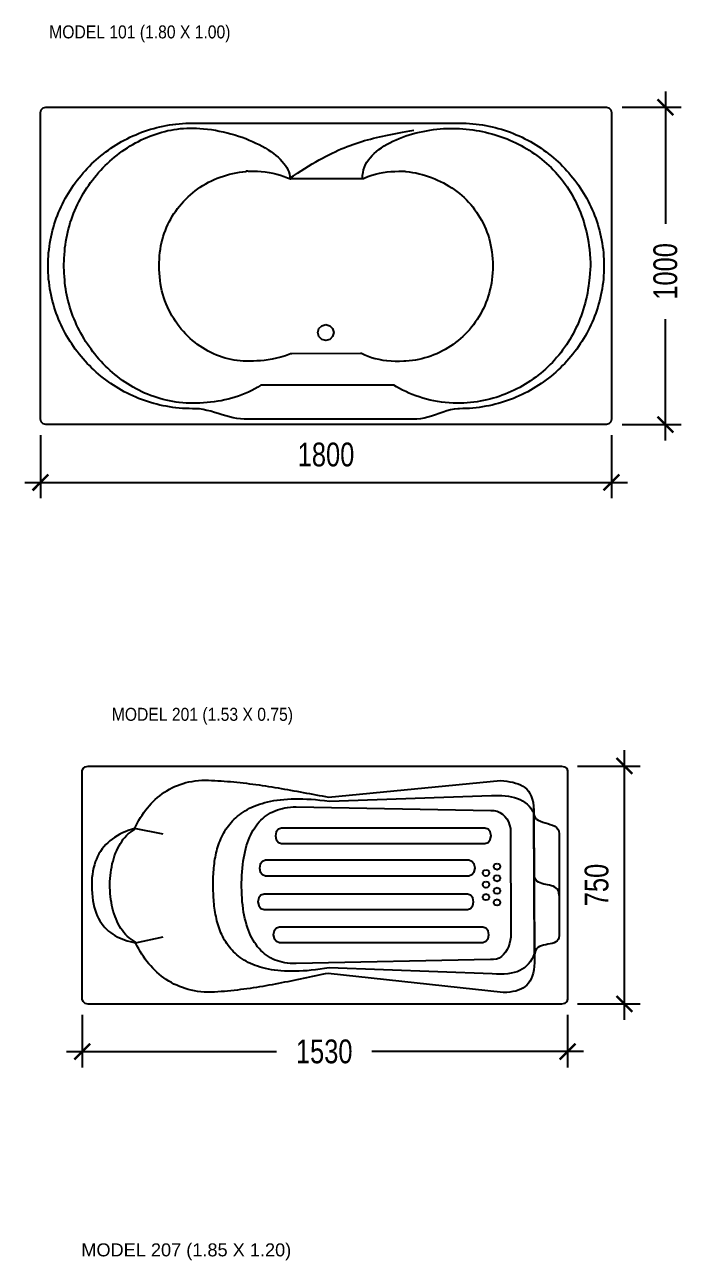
# Model space of a CAD drawing. Extents: x 2134 to 13747, y 1479 to 10829.
# Drawn here: x 9066 to 11136, y 6919 to 10812 of the extents above; entities that cross this region are included whole.
import ezdxf
from ezdxf.enums import TextEntityAlignment as Align

# ---------------------------------------------------------------- set-up
doc = ezdxf.new("R2010")
doc.units = 0
doc.layers.get('0').update_dxf_attribs({"linetype": 'CONTINUOUS'})
doc.layers.get('DEFPOINTS').update_dxf_attribs({"linetype": 'CONTINUOUS'})
for name, color, linetype in [('DIM', 4, 'CONTINUOUS'), ('DWGMODELS_COM', 250, 'CONTINUOUS'), ('TEXT', 3, 'CONTINUOUS')]:
    doc.layers.add(name, color=color, linetype=linetype)
doc.styles.add('KOTE', font='romrust.shx', dxfattribs={"width": 0.8})
doc.styles.add('SN0', font='Arial')
doc.dimstyles.new('CAD-BLOCK_COM_50', dxfattribs={"dimscale": 50, "dimtxt": 1.5, "dimasz": 1, "dimexe": 1, "dimexo": 1, "dimgap": 1, "dimtad": 1, "dimdec": 0, "dimzin": 1, "dimtxsty": 'KOTE', "dimblk": 'ARCHTICK', "dimcen": 0, "dimdle": 1, "dimclrd": 4, "dimclre": 4, "dimclrt": 7, "dimazin": 3, "dimtfac": 0.666667, "dimtdec": 0, "dimtix": 1, "dimtmove": 0, "dimatfit": 3, "dimtvp": 1, "dimtolj": 1})

# ---------------------------------------------------------------- blocks, each defined once
blk = doc.blocks.new('MODELO_101')
at = {"color": 0}
for points in [[(-7.023051, 1.968504), (-0.063567, 1.968504), (-0.031542, 1.959393), (-0.008708, 1.935501), (0, 1.901988), (0, -1.901988), (-0.008708, -1.9355), (-0.031542, -1.959393), (-0.063567, -1.968504), (-7.023051, -1.968504), (-7.055076, -1.959393), (-7.077907, -1.9355), (-7.086614, -1.901988), (-7.086614, 1.901988), (-7.077907, 1.935501), (-7.055076, 1.959393), (-7.023051, 1.968504)], [(-5.200441, 1.771091), (-1.886492, 1.771091), (-1.844931, 1.770618), (-1.803594, 1.769207), (-1.762491, 1.766868), (-1.721633, 1.76361), (-1.681031, 1.759446), (-1.640695, 1.754385), (-1.600635, 1.748437), (-1.560862, 1.741613), (-1.521387, 1.733923), (-1.48222, 1.725378), (-1.443372, 1.715988), (-1.404853, 1.705763), (-1.366673, 1.694714), (-1.328844, 1.682852), (-1.291375, 1.670186), (-1.254278, 1.656727), (-1.217562, 1.642485), (-1.181239, 1.627472), (-1.145318, 1.611696), (-1.109811, 1.595169), (-1.074727, 1.577901), (-1.040078, 1.559903), (-1.005874, 1.541184), (-0.972125, 1.521755), (-0.938842, 1.501627), (-0.906035, 1.48081), (-0.873716, 1.459314), (-0.841894, 1.43715), (-0.81058, 1.414328), (-0.779784, 1.390859), (-0.749517, 1.366753), (-0.71979, 1.34202), (-0.690613, 1.31667), (-0.661997, 1.290715), (-0.633952, 1.264164), (-0.606488, 1.237029), (-0.579617, 1.209318), (-0.553348, 1.181043), (-0.527692, 1.152215), (-0.502661, 1.122843), (-0.478263, 1.092937), (-0.45451, 1.062509), (-0.431413, 1.031569), (-0.408981, 1.000127), (-0.387225, 0.968193), (-0.366157, 0.935778), (-0.345785, 0.902892), (-0.326122, 0.869546), (-0.307177, 0.83575), (-0.288961, 0.801515), (-0.271484, 0.76685), (-0.254758, 0.731766), (-0.238792, 0.696274), (-0.223596, 0.660384), (-0.209183, 0.624107), (-0.195561, 0.587452), (-0.182742, 0.550431), (-0.170736, 0.513053), (-0.159554, 0.475329), (-0.149206, 0.43727), (-0.139702, 0.398885), (-0.131054, 0.360185), (-0.123271, 0.321181), (-0.116365, 0.281883), (-0.110345, 0.242302), (-0.105222, 0.202447), (-0.101008, 0.162329), (-0.097711, 0.121959), (-0.095344, 0.081346), (-0.093915, 0.040503), (-0.093437, -0.000563), (-0.093437, -0.000563), (-0.093915, -0.041628), (-0.095344, -0.082472), (-0.097711, -0.123084), (-0.101008, -0.163454), (-0.105222, -0.203572), (-0.110345, -0.243427), (-0.116365, -0.283009), (-0.123271, -0.322307), (-0.131054, -0.361311), (-0.139702, -0.40001), (-0.149206, -0.438395), (-0.159554, -0.476455), (-0.170736, -0.514178), (-0.182742, -0.551556), (-0.195561, -0.588578), (-0.209183, -0.625232), (-0.223596, -0.66151), (-0.238792, -0.6974), (-0.254758, -0.732892), (-0.271484, -0.767975), (-0.288961, -0.80264), (-0.307177, -0.836876), (-0.326122, -0.870672), (-0.345785, -0.904018), (-0.366157, -0.936903), (-0.387225, -0.969318), (-0.408981, -1.001252), (-0.431413, -1.032694), (-0.45451, -1.063635), (-0.478263, -1.094063), (-0.502661, -1.123968), (-0.527692, -1.15334), (-0.553348, -1.182169), (-0.579617, -1.210444), (-0.606488, -1.238154), (-0.633952, -1.26529), (-0.661997, -1.291841), (-0.690613, -1.317796), (-0.71979, -1.343145), (-0.749517, -1.367878), (-0.779784, -1.391984), (-0.81058, -1.415454), (-0.841894, -1.438276), (-0.873716, -1.46044), (-0.906035, -1.481935), (-0.938842, -1.502752), (-0.972125, -1.522881), (-1.005874, -1.542309), (-1.040078, -1.561028), (-1.074727, -1.579027), (-1.109811, -1.596295), (-1.145318, -1.612821), (-1.181239, -1.628597), (-1.217562, -1.643611), (-1.254278, -1.657852), (-1.291375, -1.671311), (-1.328844, -1.683977), (-1.366673, -1.69584), (-1.404853, -1.706889), (-1.443372, -1.717113), (-1.48222, -1.726503), (-1.521387, -1.735048), (-1.560862, -1.742738), (-1.600635, -1.749562), (-1.640695, -1.75551), (-1.681031, -1.760571), (-1.721633, -1.764736), (-1.762491, -1.767993), (-1.803594, -1.770332), (-1.844931, -1.771744), (-1.886492, -1.772216), (-1.886492, -1.772216), (-1.893701, -1.772561), (-1.90091, -1.772907), (-1.908114, -1.773252), (-1.951437, -1.777892), (-1.996407, -1.787054), (-2.04266, -1.799691), (-2.089831, -1.814759), (-2.137553, -1.831211), (-2.185463, -1.848001), (-2.233193, -1.864083), (-2.280381, -1.878412), (-2.326659, -1.889941), (-2.371663, -1.897625), (-2.415028, -1.900417), (-4.557579, -1.900319), (-4.603563, -1.898287), (-4.649549, -1.892619), (-4.695564, -1.883952), (-4.741634, -1.87292), (-4.787786, -1.860161), (-4.834047, -1.84631), (-4.880443, -1.832004), (-4.927001, -1.817878), (-4.973748, -1.804569), (-5.020711, -1.792712), (-5.067915, -1.782943), (-5.115389, -1.775899), (-5.163157, -1.772216), (-5.163157, -1.772216), (-5.175578, -1.772012), (-5.18801, -1.772114), (-5.200441, -1.772216), (-5.242002, -1.771744), (-5.283339, -1.770332), (-5.324442, -1.767993), (-5.3653, -1.764736), (-5.405902, -1.760571), (-5.446238, -1.75551), (-5.486298, -1.749562), (-5.526071, -1.742738), (-5.565546, -1.735048), (-5.604713, -1.726503), (-5.643561, -1.717113), (-5.68208, -1.706889), (-5.72026, -1.69584), (-5.758089, -1.683977), (-5.795558, -1.671311), (-5.832655, -1.657852), (-5.869371, -1.643611), (-5.905694, -1.628597), (-5.941615, -1.612821), (-5.977122, -1.596295), (-6.012206, -1.579027), (-6.046855, -1.561028), (-6.081059, -1.542309), (-6.114808, -1.522881), (-6.148091, -1.502752), (-6.180898, -1.481935), (-6.213217, -1.46044), (-6.245039, -1.438276), (-6.276353, -1.415454), (-6.307149, -1.391984), (-6.337416, -1.367878), (-6.367143, -1.343145), (-6.39632, -1.317796), (-6.424936, -1.291841), (-6.452981, -1.26529), (-6.480445, -1.238154), (-6.507316, -1.210444), (-6.533585, -1.182169), (-6.559241, -1.15334), (-6.584272, -1.123968), (-6.60867, -1.094063), (-6.632423, -1.063635), (-6.655521, -1.032694), (-6.677952, -1.001252), (-6.699708, -0.969318), (-6.720776, -0.936903), (-6.741148, -0.904018), (-6.760811, -0.870672), (-6.779756, -0.836876), (-6.797972, -0.80264), (-6.815449, -0.767975), (-6.832175, -0.732892), (-6.848141, -0.6974), (-6.863337, -0.66151), (-6.87775, -0.625232), (-6.891372, -0.588578), (-6.904191, -0.551556), (-6.916197, -0.514178), (-6.927379, -0.476455), (-6.937727, -0.438395), (-6.947231, -0.40001), (-6.955879, -0.361311), (-6.963662, -0.322307), (-6.970568, -0.283009), (-6.976588, -0.243427), (-6.981711, -0.203572), (-6.985925, -0.163454), (-6.989222, -0.123084), (-6.991589, -0.082472), (-6.993018, -0.041628), (-6.993496, -0.000563), (-6.993496, -0.000563), (-6.993018, 0.040503), (-6.991589, 0.081346), (-6.989222, 0.121959), (-6.985925, 0.162329), (-6.981711, 0.202447), (-6.976588, 0.242302), (-6.970568, 0.281883), (-6.963662, 0.321181), (-6.955879, 0.360185), (-6.947231, 0.398885), (-6.937727, 0.43727), (-6.927379, 0.475329), (-6.916197, 0.513053), (-6.904191, 0.550431), (-6.891372, 0.587452), (-6.877751, 0.624107), (-6.863337, 0.660384), (-6.848142, 0.696274), (-6.832176, 0.731766), (-6.815449, 0.76685), (-6.797973, 0.801515), (-6.779757, 0.83575), (-6.760812, 0.869546), (-6.741149, 0.902892), (-6.720777, 0.935778), (-6.699709, 0.968193), (-6.677953, 1.000127), (-6.655522, 1.031569), (-6.632424, 1.062509), (-6.608671, 1.092937), (-6.584274, 1.122843), (-6.559242, 1.152215), (-6.533586, 1.181043), (-6.507318, 1.209318), (-6.480446, 1.237029), (-6.452983, 1.264164), (-6.424938, 1.290715), (-6.396321, 1.31667), (-6.367144, 1.34202), (-6.337417, 1.366753), (-6.307151, 1.390859), (-6.276355, 1.414328), (-6.245041, 1.43715), (-6.213219, 1.459314), (-6.180899, 1.48081), (-6.148093, 1.501627), (-6.11481, 1.521755), (-6.081061, 1.541184), (-6.046857, 1.559903), (-6.012208, 1.577901), (-5.977124, 1.595169), (-5.941617, 1.611696), (-5.905696, 1.627472), (-5.869373, 1.642485), (-5.832657, 1.656727), (-5.795559, 1.670186), (-5.758091, 1.682852), (-5.720261, 1.694714), (-5.682082, 1.705763), (-5.643562, 1.715988), (-5.604714, 1.725378), (-5.565547, 1.733923), (-5.526072, 1.741613), (-5.486299, 1.748437), (-5.446239, 1.754385), (-5.405903, 1.759446), (-5.3653, 1.76361), (-5.324443, 1.766868), (-5.28334, 1.769207), (-5.242002, 1.770618), (-5.200441, 1.771091), (-5.200441, 1.771091)], [(-5.111575, 1.706236), (-5.062863, 1.702098), (-5.014012, 1.696656), (-4.965123, 1.689948), (-4.916299, 1.682009), (-4.867643, 1.672878), (-4.819257, 1.662591), (-4.771244, 1.651184), (-4.723707, 1.638695), (-4.676748, 1.625161), (-4.63047, 1.610618), (-4.584975, 1.595103), (-4.540366, 1.578653), (-4.496746, 1.561306), (-4.454217, 1.543097), (-4.412881, 1.524065), (-4.372842, 1.504245), (-4.334202, 1.483674), (-4.297063, 1.46239), (-4.261528, 1.440429), (-4.2277, 1.417829), (-4.195681, 1.394625), (-4.165574, 1.370856), (-4.137482, 1.346557), (-4.111507, 1.321766), (-4.087751, 1.296519), (-4.066318, 1.270854), (-4.047309, 1.244807), (-4.030828, 1.218415), (-4.016977, 1.191716), (-4.005859, 1.164745), (-3.997575, 1.13754), (-3.99223, 1.110138), (-3.989925, 1.082575), (-3.989925, 1.082575), (-3.987515, 1.080523), (-3.982357, 1.081289), (-3.977209, 1.08215), (-3.10835, 1.082248), (-3.101107, 1.084689), (-3.093862, 1.087132), (-3.090571, 1.092), (-3.08893, 1.126685), (-3.084057, 1.160391), (-3.076082, 1.193116), (-3.065137, 1.224857), (-3.051354, 1.255611), (-3.034863, 1.285376), (-3.015798, 1.314149), (-2.994289, 1.341927), (-2.970467, 1.368708), (-2.944465, 1.394489), (-2.916413, 1.419267), (-2.886444, 1.44304), (-2.854689, 1.465805), (-2.821279, 1.487559), (-2.786347, 1.508301), (-2.750023, 1.528026), (-2.712438, 1.546733), (-2.673726, 1.564418), (-2.634017, 1.581079), (-2.593442, 1.596714), (-2.552134, 1.61132), (-2.510223, 1.624894), (-2.467842, 1.637433), (-2.425121, 1.648935), (-2.382193, 1.659397), (-2.339189, 1.668816), (-2.29624, 1.67719), (-2.253479, 1.684517), (-2.211036, 1.690792), (-2.169043, 1.696015), (-2.127631, 1.700182), (-2.086933, 1.70329), (-2.04708, 1.705337), (-2.008202, 1.70632), (-1.970433, 1.706236), (-1.928281, 1.705109), (-1.886386, 1.703129), (-1.844758, 1.700302), (-1.80341, 1.696632), (-1.762353, 1.692125), (-1.721598, 1.686785), (-1.681157, 1.680616), (-1.641041, 1.673625), (-1.601262, 1.665815), (-1.56183, 1.657192), (-1.522758, 1.64776), (-1.484057, 1.637525), (-1.445738, 1.62649), (-1.407813, 1.614661), (-1.370294, 1.602042), (-1.33319, 1.588639), (-1.296515, 1.574457), (-1.260279, 1.559499), (-1.224495, 1.543771), (-1.189172, 1.527278), (-1.154324, 1.510024), (-1.11996, 1.492015), (-1.086093, 1.473255), (-1.052734, 1.45375), (-1.019895, 1.433502), (-0.987587, 1.412519), (-0.955821, 1.390804), (-0.924609, 1.368363), (-0.893962, 1.345199), (-0.863892, 1.321319), (-0.834409, 1.296726), (-0.805527, 1.271426), (-0.777255, 1.245424), (-0.749606, 1.218723), (-0.722591, 1.19133), (-0.69622, 1.163249), (-0.670507, 1.134484), (-0.645462, 1.105041), (-0.621096, 1.074925), (-0.597421, 1.04414), (-0.574449, 1.01269), (-0.55219, 0.980582), (-0.530657, 0.947819), (-0.509861, 0.914407), (-0.489813, 0.88035), (-0.470524, 0.845654), (-0.452006, 0.810322), (-0.434271, 0.77436), (-0.41733, 0.737773), (-0.401194, 0.700566), (-0.385875, 0.662742), (-0.371384, 0.624308), (-0.357732, 0.585268), (-0.344932, 0.545626), (-0.332994, 0.505388), (-0.32193, 0.464559), (-0.311752, 0.423143), (-0.30247, 0.381145), (-0.294096, 0.338569), (-0.286642, 0.295422), (-0.28012, 0.251707), (-0.274539, 0.207429), (-0.274539, 0.207429), (-0.268014, 0.145136), (-0.26382, 0.091392), (-0.261824, 0.04335), (-0.261895, -0.001843), (-0.263899, -0.047036), (-0.267704, -0.09508), (-0.273178, -0.148825), (-0.280189, -0.211122), (-0.285607, -0.253912), (-0.292002, -0.296314), (-0.299364, -0.338316), (-0.307679, -0.379908), (-0.316936, -0.421077), (-0.327122, -0.461812), (-0.338224, -0.502103), (-0.350232, -0.541938), (-0.363131, -0.581305), (-0.376911, -0.620193), (-0.391559, -0.658591), (-0.407062, -0.696487), (-0.423409, -0.733871), (-0.440587, -0.770731), (-0.458584, -0.807055), (-0.477387, -0.842833), (-0.496984, -0.878053), (-0.517364, -0.912703), (-0.538514, -0.946773), (-0.560421, -0.980251), (-0.583074, -1.013125), (-0.606459, -1.045385), (-0.630566, -1.07702), (-0.655381, -1.108017), (-0.680892, -1.138365), (-0.707088, -1.168054), (-0.733955, -1.197072), (-0.761482, -1.225407), (-0.789656, -1.253048), (-0.818466, -1.279985), (-0.847898, -1.306205), (-0.87794, -1.331698), (-0.908581, -1.356451), (-0.939808, -1.380454), (-0.971609, -1.403696), (-1.003972, -1.426165), (-1.036883, -1.447849), (-1.070332, -1.468738), (-1.104305, -1.488821), (-1.138791, -1.508085), (-1.173778, -1.526519), (-1.209252, -1.544113), (-1.245202, -1.560855), (-1.281616, -1.576733), (-1.318481, -1.591737), (-1.355785, -1.605855), (-1.393516, -1.619075), (-1.431661, -1.631387), (-1.470208, -1.642779), (-1.509146, -1.653239), (-1.548461, -1.662757), (-1.588142, -1.671321), (-1.628176, -1.67892), (-1.668551, -1.685543), (-1.709255, -1.691177), (-1.750275, -1.695813), (-1.791599, -1.699438), (-1.833216, -1.702041), (-1.875112, -1.703612), (-1.917276, -1.704138), (-1.917276, -1.704138), (-1.966387, -1.703265), (-2.015184, -1.700688), (-2.063606, -1.696469), (-2.111589, -1.69067), (-2.159072, -1.683352), (-2.205993, -1.674579), (-2.25229, -1.664411), (-2.297899, -1.652911), (-2.34276, -1.640141), (-2.386809, -1.626162), (-2.429986, -1.611038), (-2.472227, -1.594829), (-2.513471, -1.577597), (-2.553655, -1.559406), (-2.592717, -1.540316), (-2.630595, -1.520389), (-2.667227, -1.499688), (-2.702551, -1.478275), (-2.704745, -1.477715), (-2.707169, -1.47799), (-2.709591, -1.478267), (-4.346035, -1.479764), (-4.348397, -1.479112), (-4.349438, -1.478307), (-4.351382, -1.479075), (-4.388714, -1.503284), (-4.426921, -1.525904), (-4.465941, -1.546971), (-4.505715, -1.566524), (-4.546182, -1.584601), (-4.587281, -1.601238), (-4.628952, -1.616474), (-4.671134, -1.630345), (-4.713768, -1.642891), (-4.756792, -1.654148), (-4.800147, -1.664155), (-4.843771, -1.672948), (-4.887604, -1.680565), (-4.931587, -1.687045), (-4.975657, -1.692425), (-5.019756, -1.696742), (-5.063822, -1.700034), (-5.107795, -1.702339), (-5.151615, -1.703694), (-5.19522, -1.704138), (-5.19522, -1.704138), (-5.237994, -1.703531), (-5.280407, -1.701725), (-5.322448, -1.698739), (-5.364109, -1.694593), (-5.405379, -1.689305), (-5.446248, -1.682895), (-5.486706, -1.675383), (-5.526744, -1.666789), (-5.566352, -1.657131), (-5.605519, -1.64643), (-5.644236, -1.634704), (-5.682492, -1.621974), (-5.720279, -1.608259), (-5.757586, -1.593577), (-5.794402, -1.57795), (-5.830719, -1.561395), (-5.866527, -1.543934), (-5.901815, -1.525584), (-5.936573, -1.506366), (-5.970792, -1.4863), (-6.004462, -1.465403), (-6.037572, -1.443698), (-6.070114, -1.421201), (-6.102076, -1.397934), (-6.13345, -1.373916), (-6.164224, -1.349165), (-6.19439, -1.323702), (-6.223938, -1.297547), (-6.252857, -1.270717), (-6.281137, -1.243234), (-6.30877, -1.215116), (-6.335744, -1.186384), (-6.36205, -1.157056), (-6.387678, -1.127151), (-6.412618, -1.096691), (-6.43686, -1.065693), (-6.460394, -1.034178), (-6.483211, -1.002164), (-6.5053, -0.969673), (-6.526652, -0.936722), (-6.547257, -0.903331), (-6.567104, -0.86952), (-6.586184, -0.835309), (-6.604487, -0.800717), (-6.622003, -0.765763), (-6.638723, -0.730467), (-6.654635, -0.694848), (-6.669731, -0.658926), (-6.684001, -0.62272), (-6.697433, -0.58625), (-6.71002, -0.549536), (-6.72175, -0.512596), (-6.732614, -0.47545), (-6.742602, -0.438119), (-6.751704, -0.40062), (-6.759911, -0.362974), (-6.767211, -0.325201), (-6.773596, -0.287319), (-6.779055, -0.249348), (-6.783578, -0.211308), (-6.787157, -0.173218), (-6.78978, -0.135098), (-6.78978, -0.135098), (-6.792734, -0.084853), (-6.79495, -0.049565), (-6.796428, -0.024907), (-6.797166, -0.006552), (-6.797166, 0.009829), (-6.796428, 0.028563), (-6.79495, 0.053977), (-6.792734, 0.090399), (-6.78978, 0.142158), (-6.787039, 0.182601), (-6.783252, 0.222875), (-6.778434, 0.262966), (-6.772599, 0.302856), (-6.765761, 0.342528), (-6.757936, 0.381967), (-6.749137, 0.421156), (-6.73938, 0.460078), (-6.728679, 0.498716), (-6.717048, 0.537056), (-6.704501, 0.575079), (-6.691054, 0.61277), (-6.676722, 0.650112), (-6.661517, 0.687088), (-6.645456, 0.723683), (-6.628553, 0.759879), (-6.610821, 0.79566), (-6.592276, 0.831011), (-6.572933, 0.865913), (-6.552805, 0.900351), (-6.531908, 0.934309), (-6.510255, 0.96777), (-6.487862, 1.000717), (-6.464743, 1.033134), (-6.440912, 1.065005), (-6.416385, 1.096312), (-6.391175, 1.12704), (-6.365297, 1.157173), (-6.338765, 1.186693), (-6.311595, 1.215584), (-6.283801, 1.24383), (-6.255397, 1.271415), (-6.226398, 1.298321), (-6.196818, 1.324532), (-6.166672, 1.350033), (-6.135975, 1.374806), (-6.104741, 1.398835), (-6.072984, 1.422103), (-6.040719, 1.444595), (-6.007961, 1.466293), (-5.974725, 1.487181), (-5.941023, 1.507244), (-5.906873, 1.526463), (-5.872287, 1.544823), (-5.83728, 1.562307), (-5.801867, 1.578899), (-5.766063, 1.594583), (-5.729882, 1.609342), (-5.693338, 1.623159), (-5.656446, 1.636018), (-5.619221, 1.647902), (-5.581677, 1.658796), (-5.543829, 1.668682), (-5.505691, 1.677544), (-5.467278, 1.685367), (-5.428604, 1.692132), (-5.389684, 1.697824), (-5.350533, 1.702427), (-5.311164, 1.705923), (-5.271593, 1.708297), (-5.231834, 1.709531), (-5.191902, 1.709611), (-5.15181, 1.708518), (-5.111575, 1.706236)], [(-3.998787, 1.081914), (-3.948178, 1.116158), (-3.898989, 1.148798), (-3.851147, 1.179885), (-3.804578, 1.209468), (-3.759208, 1.237598), (-3.714965, 1.264327), (-3.671775, 1.289705), (-3.629565, 1.313782), (-3.588261, 1.33661), (-3.54779, 1.358239), (-3.508078, 1.378719), (-3.469052, 1.398102), (-3.430639, 1.416438), (-3.392765, 1.433777), (-3.355357, 1.450172), (-3.318341, 1.465671), (-3.281644, 1.480326), (-3.245194, 1.494188), (-3.208915, 1.507307), (-3.172735, 1.519734), (-3.136581, 1.531519), (-3.100378, 1.542714), (-3.064055, 1.553369), (-3.027536, 1.563535), (-2.99075, 1.573262), (-2.953622, 1.582601), (-2.916079, 1.591603), (-2.878048, 1.600319), (-2.839455, 1.608799), (-2.800227, 1.617093), (-2.760291, 1.625254), (-2.719572, 1.63333), (-2.677999, 1.641374), (-2.635496, 1.649435), (-2.591992, 1.657565), (-2.547412, 1.665813), (-2.501683, 1.674232), (-2.454732, 1.68287)], [(-4.534059, 1.17126), (-4.533191, 1.17375), (-4.532319, 1.17827), (-4.531457, 1.180611), (-4.519351, 1.177853), (-4.507246, 1.175089), (-4.49502, 1.174059), (-4.445291, 1.174778), (-4.395846, 1.173543), (-4.346763, 1.170354), (-4.298122, 1.165206), (-4.25, 1.158097), (-4.202476, 1.149024), (-4.155629, 1.137984), (-4.109537, 1.124975), (-4.064279, 1.109993), (-4.019933, 1.093036), (-4.008088, 1.087959), (-3.996545, 1.083854), (-3.984028, 1.082166), (-3.098024, 1.082166), (-3.088903, 1.083424), (-3.079781, 1.08468), (-3.071114, 1.087343), (-3.022816, 1.107956), (-2.974858, 1.125092), (-2.927151, 1.139057), (-2.879607, 1.150161), (-2.832137, 1.158711), (-2.784652, 1.165015), (-2.737062, 1.169383), (-2.68928, 1.172121), (-2.641215, 1.173537), (-2.59278, 1.173941), (-2.579674, 1.173727), (-2.565297, 1.17309), (-2.552236, 1.172036), (-2.510588, 1.166824), (-2.469357, 1.160357), (-2.42857, 1.152648), (-2.388254, 1.143714), (-2.348436, 1.133569), (-2.309143, 1.122229), (-2.270402, 1.109707), (-2.232241, 1.09602), (-2.194686, 1.081183), (-2.157766, 1.06521), (-2.121506, 1.048116), (-2.085935, 1.029917), (-2.051079, 1.010627), (-2.016965, 0.990262), (-1.983621, 0.968837), (-1.951073, 0.946367), (-1.91935, 0.922866), (-1.888477, 0.89835), (-1.858483, 0.872834), (-1.829394, 0.846332), (-1.801237, 0.818861), (-1.77404, 0.790434), (-1.74783, 0.761068), (-1.722634, 0.730777), (-1.698479, 0.699575), (-1.675392, 0.667479), (-1.6534, 0.634503), (-1.632531, 0.600662), (-1.612811, 0.565972), (-1.594268, 0.530447), (-1.57693, 0.494102), (-1.560822, 0.456953), (-1.545972, 0.419014), (-1.532408, 0.3803), (-1.520157, 0.340827), (-1.509245, 0.30061), (-1.4997, 0.259663), (-1.491549, 0.218002), (-1.484819, 0.175642), (-1.479537, 0.132597), (-1.475731, 0.088883), (-1.473427, 0.044515), (-1.472654, -0.000492), (-1.472654, -0.000492), (-1.473403, -0.044539), (-1.475634, -0.088083), (-1.47932, -0.131104), (-1.484433, -0.173579), (-1.490947, -0.215489), (-1.498835, -0.256811), (-1.508071, -0.297526), (-1.518626, -0.33761), (-1.530475, -0.377045), (-1.54359, -0.415807), (-1.557945, -0.453877), (-1.573513, -0.491233), (-1.590266, -0.527854), (-1.608179, -0.563719), (-1.627224, -0.598807), (-1.647374, -0.633096), (-1.668603, -0.666566), (-1.690883, -0.699196), (-1.714188, -0.730964), (-1.738491, -0.761849), (-1.763765, -0.79183), (-1.789983, -0.820886), (-1.817119, -0.848995), (-1.845144, -0.876138), (-1.874034, -0.902292), (-1.90376, -0.927437), (-1.934296, -0.951551), (-1.965615, -0.974613), (-1.99769, -0.996603), (-2.030494, -1.017498), (-2.064001, -1.037279), (-2.098183, -1.055923), (-2.133014, -1.07341), (-2.168467, -1.089718), (-2.204514, -1.104827), (-2.24113, -1.118715), (-2.278287, -1.131362), (-2.315958, -1.142745), (-2.354117, -1.152845), (-2.392737, -1.161639), (-2.43179, -1.169107), (-2.47125, -1.175228), (-2.51109, -1.17998), (-2.551283, -1.183342), (-2.551283, -1.183342), (-2.560301, -1.183769), (-2.569577, -1.18407), (-2.578965, -1.184508), (-2.632111, -1.186736), (-2.684494, -1.186635), (-2.736008, -1.184249), (-2.786546, -1.17962), (-2.836004, -1.172791), (-2.884274, -1.163806), (-2.931251, -1.152707), (-2.97683, -1.139538), (-3.020904, -1.12434), (-3.063367, -1.107159), (-3.104114, -1.088035), (-3.107628, -1.087302), (-3.111405, -1.087678), (-3.115181, -1.088055), (-3.966579, -1.08987), (-3.972392, -1.09017), (-3.978152, -1.091116), (-3.983701, -1.092799), (-4.044593, -1.114728), (-4.102847, -1.132713), (-4.158535, -1.147144), (-4.211731, -1.158412), (-4.262507, -1.166909), (-4.310937, -1.173026), (-4.357092, -1.177154), (-4.401046, -1.179683), (-4.442872, -1.181006), (-4.482642, -1.181512), (-4.520429, -1.181594), (-4.534059, -1.181594), (-4.571792, -1.180815), (-4.609437, -1.178494), (-4.646957, -1.174654), (-4.684315, -1.169319), (-4.721473, -1.162512), (-4.758393, -1.154258), (-4.795037, -1.144579), (-4.831368, -1.133499), (-4.867347, -1.121041), (-4.902938, -1.107231), (-4.938103, -1.09209), (-4.972804, -1.075642), (-5.007003, -1.057911), (-5.040662, -1.038921), (-5.073744, -1.018695), (-5.106212, -0.997257), (-5.138027, -0.97463), (-5.169152, -0.950838), (-5.199549, -0.925905), (-5.22918, -0.899853), (-5.258009, -0.872707), (-5.285996, -0.84449), (-5.313105, -0.815226), (-5.339297, -0.784938), (-5.364536, -0.753649), (-5.388782, -0.721385), (-5.412, -0.688167), (-5.43415, -0.65402), (-5.455196, -0.618967), (-5.475099, -0.583031), (-5.493823, -0.546237), (-5.511328, -0.508608), (-5.527578, -0.470167), (-5.542535, -0.430938), (-5.556161, -0.390944), (-5.568418, -0.35021), (-5.57927, -0.308758), (-5.588677, -0.266613), (-5.596603, -0.223798), (-5.603009, -0.180335), (-5.607859, -0.13625), (-5.611114, -0.091565), (-5.612736, -0.046305), (-5.612689, -0.000492), (-5.612689, -0.000492), (-5.612837, 0.041918), (-5.611508, 0.083904), (-5.608725, 0.125444), (-5.604513, 0.166515), (-5.598893, 0.207097), (-5.591892, 0.247165), (-5.58353, 0.2867), (-5.573834, 0.325677), (-5.562825, 0.364075), (-5.550527, 0.401873), (-5.536965, 0.439047), (-5.522161, 0.475576), (-5.50614, 0.511437), (-5.488924, 0.546609), (-5.470537, 0.581068), (-5.451004, 0.614794), (-5.430347, 0.647764), (-5.40859, 0.679956), (-5.385756, 0.711348), (-5.36187, 0.741916), (-5.336955, 0.771641), (-5.311034, 0.800498), (-5.284131, 0.828467), (-5.256269, 0.855525), (-5.227473, 0.881649), (-5.197765, 0.906818), (-5.167169, 0.93101), (-5.13571, 0.954202), (-5.103409, 0.976372), (-5.070292, 0.997498), (-5.036381, 1.017559), (-5.0017, 1.036531), (-4.966273, 1.054393), (-4.930123, 1.071122), (-4.893274, 1.086697), (-4.855749, 1.101095), (-4.817573, 1.114294), (-4.778767, 1.126272), (-4.739357, 1.137007), (-4.699366, 1.146477), (-4.658817, 1.154659), (-4.617734, 1.161532), (-4.57614, 1.167073), (-4.534059, 1.17126), (-4.534059, 1.17126)], [(-3.545886, -0.728622), (-3.496276, -0.742092), (-3.460935, -0.777436), (-3.447465, -0.827051), (-3.460935, -0.87666), (-3.496276, -0.912002), (-3.545886, -0.925472), (-3.595499, -0.912002), (-3.630844, -0.87666), (-3.644315, -0.827051), (-3.630844, -0.777436), (-3.595499, -0.742092), (-3.545886, -0.728622)]]:
    blk.add_lwpolyline(points, dxfattribs=at)
blk = doc.blocks.new('_ARCHTICK')
at = {"color": 0, "linetype": 'BYBLOCK', "const_width": 0.15}
blk.add_lwpolyline([(-0.5, -0.5), (0.5, 0.5)], dxfattribs=at)
blk = doc.blocks.new('*D28')
at = {"layer": 'DEFPOINTS', "color": 0}
for p in [(9115.5, 9569.3), (10915.5, 9569.3), (10915.5, 9369.9)]:
    blk.add_point(p, dxfattribs=at)
at = {"layer": 'DIM', "color": 4}
for p, q in [((9115.5, 9519.3), (9115.5, 9319.9)), ((10915.5, 9519.3), (10915.5, 9319.9)), ((9065.5, 9369.9), (10965.5, 9369.9))]:
    blk.add_line(p, q, dxfattribs=at)
at = {"layer": 'DIM', "color": 4, "xscale": 50, "yscale": 50, "zscale": 50, "rotation": 180}
blk.add_blockref('_ARCHTICK', (9115.5, 9369.9), dxfattribs=at)
at = {"layer": 'DIM', "color": 4, "xscale": 50, "yscale": 50, "zscale": 50}
blk.add_blockref('_ARCHTICK', (10915.5, 9369.9), dxfattribs=at)
at = {"layer": 'DIM', "color": 7, "insert": (10015.5, 9457.4), "char_height": 75, "attachment_point": 5, "style": 'KOTE'}
blk.add_mtext('\\A1;1800', dxfattribs=at)
blk = doc.blocks.new('*D29')
at = {"layer": 'DEFPOINTS', "color": 0}
for p in [(10899.4, 10552.4), (10899.4, 9552.4), (11085.6, 9552.4)]:
    blk.add_point(p, dxfattribs=at)
at = {"layer": 'DIM', "color": 4}
for p, q in [((11085.6, 10602.4), (11085.6, 10184.9)), ((10949.4, 10552.4), (11135.6, 10552.4)), ((11085.6, 9502.4), (11085.6, 9884.9)), ((10949.4, 9552.4), (11135.6, 9552.4))]:
    blk.add_line(p, q, dxfattribs=at)
at = {"layer": 'DIM', "color": 4, "xscale": 50, "yscale": 50, "zscale": 50}
for p, rotation in [((11085.6, 10552.4), 90), ((11085.6, 9552.4), 270)]:
    blk.add_blockref('_ARCHTICK', p, dxfattribs=dict(at, rotation=rotation))
at = {"layer": 'DIM', "color": 7, "insert": (11085.6, 10034.9), "char_height": 75, "attachment_point": 5, "rotation": 90, "style": 'KOTE'}
blk.add_mtext('\\A1;1000', dxfattribs=at)
blk = doc.blocks.new('MODELO_201')
at = {"color": 0}
for points in [[(-5.949485, 1.476366), (-0.07413, 1.476366), (-0.036789, 1.468051), (-0.010158, 1.44625), (0, 1.415681), (0, -1.415681), (-0.010158, -1.446252), (-0.036789, -1.468054), (-0.07413, -1.47637), (-5.949485, -1.47637), (-5.986826, -1.468054), (-6.013457, -1.446252), (-6.023614, -1.415681), (-6.023614, 1.415681), (-6.013457, 1.44625), (-5.986826, 1.468051), (-5.949485, 1.476366)], [(-4.457079, 1.299559), (-4.417856, 1.298184), (-4.378634, 1.296455), (-4.339411, 1.294384), (-4.300188, 1.291981), (-4.260965, 1.289257), (-4.221742, 1.286223), (-4.182519, 1.28289), (-4.143296, 1.279269), (-4.104072, 1.275371), (-4.064849, 1.271207), (-4.025625, 1.266788), (-3.986402, 1.262124), (-3.947178, 1.257226), (-3.907954, 1.252106), (-3.868731, 1.246774), (-3.829507, 1.241242), (-3.790283, 1.235519), (-3.751059, 1.229618), (-3.711834, 1.223548), (-3.67261, 1.217321), (-3.633386, 1.210948), (-3.594162, 1.20444), (-3.554937, 1.197807), (-3.515713, 1.191061), (-3.476488, 1.184212), (-3.437263, 1.177271), (-3.398039, 1.17025), (-3.358814, 1.163159), (-3.319589, 1.156009), (-3.280364, 1.14881), (-3.241139, 1.141575), (-3.201914, 1.134313), (-3.162689, 1.127036), (-3.123464, 1.119755), (-3.084239, 1.11248), (-3.045014, 1.105222), (-3.005789, 1.097993), (-2.966563, 1.090803), (-2.966563, 1.090803), (-0.831469, 1.29585), (-0.791385, 1.291419), (-0.752631, 1.286529), (-0.715336, 1.280835), (-0.67963, 1.273995), (-0.645642, 1.265665), (-0.613502, 1.255502), (-0.58334, 1.243161), (-0.555285, 1.228301), (-0.529467, 1.210578), (-0.506015, 1.189648), (-0.48506, 1.165168), (-0.466731, 1.136794), (-0.451157, 1.104184), (-0.438469, 1.066993), (-0.428796, 1.024879), (-0.422267, 0.977499), (-0.419012, 0.924508), (-0.410284, -0.912024), (-0.410715, -0.963072), (-0.413717, -1.0102), (-0.419272, -1.053533), (-0.427365, -1.093196), (-0.437978, -1.129314), (-0.451095, -1.162013), (-0.4667, -1.191417), (-0.484776, -1.217652), (-0.505307, -1.240843), (-0.528276, -1.261115), (-0.553666, -1.278593), (-0.581462, -1.293402), (-0.611646, -1.305668), (-0.644202, -1.315515), (-0.679114, -1.323068), (-0.716365, -1.328454), (-0.755939, -1.331796), (-0.797819, -1.333221), (-2.970012, -1.096083), (-3.009251, -1.103909), (-3.048381, -1.111803), (-3.08741, -1.119749), (-3.126349, -1.127737), (-3.165207, -1.135752), (-3.203995, -1.143783), (-3.242721, -1.151816), (-3.281395, -1.159837), (-3.320028, -1.167836), (-3.358628, -1.175797), (-3.397206, -1.183709), (-3.43577, -1.191559), (-3.474332, -1.199333), (-3.512899, -1.20702), (-3.551483, -1.214605), (-3.590093, -1.222076), (-3.628738, -1.229421), (-3.667428, -1.236626), (-3.706173, -1.243678), (-3.744982, -1.250564), (-3.783866, -1.257272), (-3.822833, -1.263789), (-3.861894, -1.270102), (-3.901058, -1.276197), (-3.940335, -1.282062), (-3.979734, -1.287685), (-4.019266, -1.293052), (-4.058939, -1.29815), (-4.098764, -1.302966), (-4.138751, -1.307488), (-4.178908, -1.311702), (-4.219245, -1.315596), (-4.259773, -1.319157), (-4.300501, -1.322372), (-4.341438, -1.325228), (-4.382595, -1.327712), (-4.423981, -1.329811), (-4.423981, -1.329811), (-4.467233, -1.329631), (-4.509612, -1.327838), (-4.551117, -1.324467), (-4.591748, -1.31955), (-4.631506, -1.31312), (-4.670391, -1.305211), (-4.708402, -1.295856), (-4.745539, -1.285088), (-4.781804, -1.272941), (-4.817195, -1.259447), (-4.851713, -1.244639), (-4.885358, -1.228552), (-4.91813, -1.211217), (-4.95003, -1.192669), (-4.981056, -1.172941), (-5.01121, -1.152065), (-5.040491, -1.130075), (-5.068899, -1.107004), (-5.096435, -1.082885), (-5.123098, -1.057752), (-5.148889, -1.031637), (-5.173807, -1.004575), (-5.197854, -0.976597), (-5.221028, -0.947738), (-5.24333, -0.91803), (-5.26476, -0.887507), (-5.285318, -0.856202), (-5.305004, -0.824147), (-5.323818, -0.791377), (-5.34176, -0.757925), (-5.358831, -0.723823), (-5.358831, -0.723823), (-5.361144, -0.716515), (-5.363433, -0.709181), (-5.368268, -0.70391), (-5.394174, -0.689459), (-5.418954, -0.67307), (-5.442607, -0.65483), (-5.465136, -0.634824), (-5.48654, -0.613136), (-5.50682, -0.589853), (-5.525978, -0.565059), (-5.544014, -0.538841), (-5.560929, -0.511283), (-5.576723, -0.482471), (-5.591398, -0.45249), (-5.604955, -0.421426), (-5.617393, -0.389364), (-5.628715, -0.356389), (-5.63892, -0.322588), (-5.64801, -0.288044), (-5.655986, -0.252844), (-5.662847, -0.217073), (-5.668596, -0.180817), (-5.673233, -0.14416), (-5.676758, -0.107189), (-5.679173, -0.069988), (-5.680478, -0.032643), (-5.680674, 0.004761), (-5.679763, 0.042137), (-5.677744, 0.079402), (-5.674618, 0.116469), (-5.670387, 0.153254), (-5.665052, 0.18967), (-5.658612, 0.225632), (-5.651069, 0.261055), (-5.642424, 0.295854), (-5.632677, 0.329943), (-5.62183, 0.363237), (-5.609882, 0.39565), (-5.596836, 0.427097), (-5.582691, 0.457492), (-5.567449, 0.486751), (-5.55111, 0.514787), (-5.533676, 0.541516), (-5.515146, 0.566852), (-5.495523, 0.59071), (-5.474806, 0.613004), (-5.452996, 0.633649), (-5.430095, 0.652559), (-5.406102, 0.669649), (-5.38102, 0.684834), (-5.38102, 0.684834), (-5.376303, 0.690243), (-5.374092, 0.697602), (-5.371855, 0.704937), (-5.355445, 0.738939), (-5.338161, 0.772277), (-5.320004, 0.804918), (-5.300972, 0.836827), (-5.281067, 0.867972), (-5.260288, 0.898319), (-5.238635, 0.927834), (-5.216109, 0.956484), (-5.19271, 0.984235), (-5.168437, 1.011054), (-5.14329, 1.036907), (-5.117271, 1.061761), (-5.090378, 1.085582), (-5.062612, 1.108337), (-5.033973, 1.129992), (-5.004461, 1.150514), (-4.974077, 1.169869), (-4.942819, 1.188024), (-4.910689, 1.204945), (-4.877686, 1.220598), (-4.84381, 1.234951), (-4.809062, 1.24797), (-4.773442, 1.25962), (-4.736949, 1.269869), (-4.699584, 1.278683), (-4.661347, 1.286029), (-4.622237, 1.291873), (-4.582255, 1.296181), (-4.541402, 1.298921), (-4.499676, 1.300058), (-4.457079, 1.299559), (-4.457079, 1.299559)], [(-2.957209, 1.038917), (-0.943425, 1.109346), (-0.900068, 1.110904), (-0.857353, 1.111025), (-0.815444, 1.109577), (-0.774504, 1.106426), (-0.734696, 1.101441), (-0.696186, 1.094489), (-0.659136, 1.085437), (-0.623711, 1.074153), (-0.590074, 1.060505), (-0.558388, 1.044359), (-0.528818, 1.025584), (-0.501527, 1.004047), (-0.47668, 0.979615), (-0.454439, 0.952156), (-0.434969, 0.921537), (-0.418433, 0.887626), (-0.412953, -0.852929), (-0.427779, -0.888969), (-0.444759, -0.922084), (-0.463941, -0.952314), (-0.485373, -0.979697), (-0.5091, -1.004271), (-0.535172, -1.026076), (-0.563635, -1.045151), (-0.594536, -1.061533), (-0.627922, -1.075262), (-0.663842, -1.086376), (-0.702342, -1.094914), (-0.743469, -1.100915), (-0.787272, -1.104418), (-0.833796, -1.105461), (-0.88309, -1.104083), (-0.935201, -1.100323), (-2.957815, -1.027177), (-3.016071, -1.0367), (-3.072749, -1.044994), (-3.127872, -1.052082), (-3.18146, -1.057986), (-3.233536, -1.062726), (-3.28412, -1.066324), (-3.333234, -1.0688), (-3.380899, -1.070178), (-3.427137, -1.070476), (-3.471969, -1.069718), (-3.515417, -1.067925), (-3.557501, -1.065117), (-3.598244, -1.061316), (-3.637667, -1.056544), (-3.675791, -1.050821), (-3.712637, -1.044169), (-3.748227, -1.03661), (-3.782583, -1.028164), (-3.815725, -1.018853), (-3.847676, -1.008699), (-3.878456, -0.997722), (-3.908087, -0.985944), (-3.93659, -0.973387), (-3.963988, -0.960071), (-3.9903, -0.946018), (-4.015549, -0.93125), (-4.039756, -0.915787), (-4.062943, -0.89965), (-4.08513, -0.882863), (-4.106339, -0.865444), (-4.126592, -0.847417), (-4.14591, -0.828802), (-4.164315, -0.80962), (-4.181827, -0.789894), (-4.198468, -0.769643), (-4.214261, -0.74889), (-4.229225, -0.727656), (-4.243382, -0.705962), (-4.256755, -0.68383), (-4.269363, -0.66128), (-4.281229, -0.638335), (-4.292375, -0.615015), (-4.30282, -0.591342), (-4.312588, -0.567337), (-4.321699, -0.543021), (-4.330174, -0.518417), (-4.338036, -0.493544), (-4.345305, -0.468425), (-4.352003, -0.443081), (-4.358151, -0.417532), (-4.363771, -0.391801), (-4.368884, -0.365909), (-4.373511, -0.339877), (-4.377675, -0.313727), (-4.381395, -0.287479), (-4.384695, -0.261155), (-4.387594, -0.234776), (-4.390115, -0.208364), (-4.392279, -0.18194), (-4.394107, -0.155526), (-4.395621, -0.129142), (-4.396842, -0.10281), (-4.397791, -0.076552), (-4.39849, -0.050388), (-4.398961, -0.02434), (-4.399225, 0.001571), (-4.399225, 0.001571), (-4.399262, 0.027725), (-4.399022, 0.054013), (-4.398484, 0.080411), (-4.397626, 0.1069), (-4.396428, 0.133456), (-4.394867, 0.160058), (-4.392924, 0.186685), (-4.390575, 0.213314), (-4.387801, 0.239925), (-4.384579, 0.266494), (-4.380889, 0.293002), (-4.37671, 0.319425), (-4.372019, 0.345742), (-4.366797, 0.371932), (-4.361021, 0.397972), (-4.35467, 0.423842), (-4.347723, 0.449518), (-4.340159, 0.474981), (-4.331956, 0.500207), (-4.323094, 0.525175), (-4.313551, 0.549864), (-4.303305, 0.574251), (-4.292336, 0.598316), (-4.280622, 0.622036), (-4.268142, 0.645389), (-4.254875, 0.668354), (-4.240799, 0.69091), (-4.225893, 0.713034), (-4.210136, 0.734704), (-4.193506, 0.7559), (-4.175983, 0.776599), (-4.157545, 0.79678), (-4.138171, 0.81642), (-4.117839, 0.835499), (-4.096529, 0.853994), (-4.074218, 0.871884), (-4.050887, 0.889147), (-4.026513, 0.905761), (-4.001075, 0.921705), (-3.974552, 0.936957), (-3.946923, 0.951495), (-3.918166, 0.965297), (-3.88826, 0.978342), (-3.857185, 0.990609), (-3.824918, 1.002074), (-3.791438, 1.012717), (-3.756725, 1.022517), (-3.720756, 1.03145), (-3.683511, 1.039496), (-3.644968, 1.046632), (-3.605107, 1.052838), (-3.563905, 1.058091), (-3.521342, 1.06237), (-3.477396, 1.065652), (-3.432046, 1.067917), (-3.385271, 1.069142), (-3.337049, 1.069306), (-3.28736, 1.068388), (-3.236181, 1.066364), (-3.183492, 1.063214), (-3.129272, 1.058916), (-3.073499, 1.053449), (-3.016152, 1.046789), (-2.957209, 1.038917)], [(-3.36952, 0.969476), (-0.954677, 0.924744), (-0.914217, 0.923097), (-0.875921, 0.914514), (-0.840284, 0.899474), (-0.807801, 0.878457), (-0.778966, 0.851941), (-0.754276, 0.820406), (-0.734223, 0.78433), (-0.719305, 0.744192), (-0.710014, 0.700472), (-0.706847, 0.653649), (-0.703992, -0.605981), (-0.706542, -0.646776), (-0.712558, -0.687438), (-0.722018, -0.727227), (-0.734901, -0.765401), (-0.751184, -0.801219), (-0.770845, -0.833942), (-0.793863, -0.862827), (-0.820215, -0.887135), (-0.84988, -0.906125), (-0.882835, -0.919055), (-0.919058, -0.925186), (-0.958528, -0.923776), (-3.370185, -0.972532), (-3.406312, -0.973114), (-3.441428, -0.971997), (-3.475533, -0.969202), (-3.50863, -0.96475), (-3.54072, -0.958661), (-3.571805, -0.950955), (-3.601886, -0.941655), (-3.630966, -0.93078), (-3.659046, -0.918351), (-3.686128, -0.904389), (-3.712213, -0.888915), (-3.737303, -0.87195), (-3.7614, -0.853514), (-3.784506, -0.833627), (-3.806621, -0.812312), (-3.827749, -0.789588), (-3.84789, -0.765476), (-3.867046, -0.739997), (-3.88522, -0.713172), (-3.902412, -0.685021), (-3.918624, -0.655566), (-3.933858, -0.624826), (-3.948116, -0.592823), (-3.9614, -0.559578), (-3.97371, -0.525111), (-3.98505, -0.489443), (-3.99542, -0.452594), (-4.004822, -0.414587), (-4.013258, -0.37544), (-4.02073, -0.335175), (-4.027239, -0.293813), (-4.032786, -0.251375), (-4.037375, -0.20788), (-4.041006, -0.163351), (-4.043681, -0.117807), (-4.045401, -0.07127), (-4.04617, -0.02376), (-4.04617, -0.02376), (-4.046017, 0.025177), (-4.044954, 0.07302), (-4.042976, 0.119757), (-4.040081, 0.165377), (-4.036265, 0.209868), (-4.031524, 0.253219), (-4.025854, 0.295417), (-4.019251, 0.336452), (-4.011713, 0.376313), (-4.003235, 0.414987), (-3.993814, 0.452463), (-3.983445, 0.488729), (-3.972126, 0.523775), (-3.959853, 0.557588), (-3.946622, 0.590158), (-3.93243, 0.621472), (-3.917272, 0.651519), (-3.901145, 0.680287), (-3.884046, 0.707766), (-3.865971, 0.733943), (-3.846915, 0.758808), (-3.826877, 0.782347), (-3.805851, 0.804551), (-3.783834, 0.825408), (-3.760823, 0.844906), (-3.736814, 0.863033), (-3.711803, 0.879778), (-3.685786, 0.89513), (-3.658761, 0.909076), (-3.630723, 0.921607), (-3.601668, 0.932709), (-3.571593, 0.942372), (-3.540495, 0.950584), (-3.508369, 0.957333), (-3.475213, 0.962609), (-3.441021, 0.966399), (-3.405792, 0.968692), (-3.36952, 0.969476), (-3.36952, 0.969476)], [(-0.419075, 0.88846), (-0.414995, 0.860278), (-0.403663, 0.837306), (-0.386195, 0.818716), (-0.363707, 0.803681), (-0.337316, 0.791371), (-0.308138, 0.780961), (-0.27729, 0.771621), (-0.245889, 0.762525), (-0.21505, 0.752843), (-0.185891, 0.741749), (-0.159527, 0.728414), (-0.137076, 0.712011), (-0.119654, 0.691712), (-0.108377, 0.666689), (-0.104362, 0.636114), (-0.104362, -0.628036), (-0.10749, -0.654945), (-0.116225, -0.676489), (-0.12982, -0.693429), (-0.147526, -0.706521), (-0.168594, -0.716525), (-0.192276, -0.724199), (-0.217823, -0.730302), (-0.244487, -0.735591), (-0.271518, -0.740826), (-0.298169, -0.746764), (-0.32369, -0.754165), (-0.347333, -0.763787), (-0.36835, -0.776388), (-0.385991, -0.792727), (-0.399508, -0.813563), (-0.408153, -0.839653), (-0.411177, -0.871756), (-0.419075, 0.88846)], [(-5.375256, 0.700874), (-5.414733, 0.688915), (-5.452876, 0.675772), (-5.489663, 0.661422), (-5.525068, 0.645844), (-5.559067, 0.629017), (-5.591636, 0.610918), (-5.622751, 0.591528), (-5.652389, 0.570823), (-5.680524, 0.548783), (-5.707132, 0.525386), (-5.73219, 0.500611), (-5.755673, 0.474436), (-5.777557, 0.446839), (-5.797819, 0.4178), (-5.816432, 0.387297), (-5.833375, 0.355307), (-5.848622, 0.321811), (-5.862149, 0.286786), (-5.873932, 0.25021), (-5.883948, 0.212063), (-5.892171, 0.172323), (-5.898577, 0.130968), (-5.903144, 0.087976), (-5.905845, 0.043328), (-5.906658, -0.003)], [(-5.020988, 0.630952), (-5.375256, 0.700874)], [(-1.026146, 0.706307), (-3.548945, 0.706307), (-3.587798, 0.69325), (-3.615509, 0.65902), (-3.626079, 0.611023), (-3.626079, 0.611019), (-3.615509, 0.563023), (-3.587798, 0.528793), (-3.548945, 0.515736), (-1.026146, 0.515736), (-0.987293, 0.528793), (-0.959582, 0.563023), (-0.949012, 0.611019), (-0.949012, 0.611023), (-0.959582, 0.65902), (-0.987293, 0.69325), (-1.026146, 0.706307)], [(-1.226146, 0.306307), (-3.748945, 0.306307), (-3.787798, 0.29325), (-3.815509, 0.25902), (-3.826079, 0.211023), (-3.826079, 0.211019), (-3.815509, 0.163023), (-3.787798, 0.128793), (-3.748945, 0.115736), (-1.226146, 0.115736), (-1.187293, 0.128793), (-1.159582, 0.163023), (-1.149012, 0.211019), (-1.149012, 0.211023), (-1.159582, 0.25902), (-1.187293, 0.29325), (-1.226146, 0.306307)], [(-1.012831, 0.189291), (-0.992988, 0.183903), (-0.97885, 0.169766), (-0.973461, 0.149921), (-0.97885, 0.130078), (-0.992988, 0.11594), (-1.012831, 0.110551), (-1.032676, 0.11594), (-1.046813, 0.130078), (-1.052201, 0.149921), (-1.046813, 0.169766), (-1.032676, 0.183903), (-1.012831, 0.189291)], [(-0.875949, 0.268189), (-0.856106, 0.262801), (-0.841968, 0.248663), (-0.836579, 0.228819), (-0.841968, 0.208976), (-0.856106, 0.194838), (-0.875949, 0.189449), (-0.895794, 0.194838), (-0.909931, 0.208976), (-0.915319, 0.228819), (-0.909931, 0.248663), (-0.895794, 0.262801), (-0.875949, 0.268189)], [(-1.012831, 0.044519), (-0.992988, 0.039131), (-0.97885, 0.024994), (-0.973461, 0.005149), (-0.97885, -0.014694), (-0.992988, -0.028832), (-1.012831, -0.034221), (-1.032676, -0.028832), (-1.046813, -0.014694), (-1.052201, 0.005149), (-1.046813, 0.024994), (-1.032676, 0.039131), (-1.012831, 0.044519)], [(-0.875949, 0.123417), (-0.856106, 0.118029), (-0.841968, 0.103892), (-0.836579, 0.084047), (-0.841968, 0.064204), (-0.856106, 0.050066), (-0.875949, 0.044677), (-0.895794, 0.050066), (-0.909931, 0.064204), (-0.915319, 0.084047), (-0.909931, 0.103892), (-0.895794, 0.118029), (-0.875949, 0.123417)], [(-0.105055, -0.128575), (-0.107415, -0.098342), (-0.114403, -0.07354), (-0.125478, -0.053521), (-0.140098, -0.03764), (-0.15772, -0.02525), (-0.177803, -0.015705), (-0.199803, -0.008357), (-0.22318, -0.002561), (-0.247391, 0.002329), (-0.271893, 0.006961), (-0.296146, 0.011981), (-0.319605, 0.018034), (-0.341731, 0.025769), (-0.361979, 0.03583), (-0.379809, 0.048865), (-0.394678, 0.06552), (-0.406044, 0.086441), (-0.413365, 0.112275), (-0.416099, 0.143669)], [(-5.906658, -0.003), (-5.905754, -0.053906), (-5.903058, -0.102537), (-5.898607, -0.14894), (-5.892438, -0.193162), (-5.884587, -0.23525), (-5.875091, -0.27525), (-5.863989, -0.313211), (-5.851315, -0.349178), (-5.837108, -0.383199), (-5.821405, -0.41532), (-5.804242, -0.445589), (-5.785656, -0.474051), (-5.765684, -0.500755), (-5.744364, -0.525747), (-5.721731, -0.549074), (-5.697824, -0.570783), (-5.672679, -0.590921), (-5.646333, -0.609534), (-5.618823, -0.62667), (-5.590186, -0.642375), (-5.560459, -0.656697), (-5.529678, -0.669682), (-5.497882, -0.681377), (-5.465106, -0.691829), (-5.431387, -0.701085), (-5.396764, -0.709192), (-5.361272, -0.716197)], [(-1.244296, -0.111843), (-3.767095, -0.111843), (-3.805948, -0.124899), (-3.833659, -0.15913), (-3.844229, -0.207126), (-3.844229, -0.20713), (-3.833659, -0.255126), (-3.805948, -0.289357), (-3.767095, -0.302414), (-1.244296, -0.302414), (-1.205442, -0.289357), (-1.177732, -0.255126), (-1.167162, -0.20713), (-1.167162, -0.207126), (-1.177732, -0.15913), (-1.205442, -0.124899), (-1.244296, -0.111843)], [(-1.012831, -0.110709), (-0.992988, -0.116097), (-0.97885, -0.130234), (-0.973461, -0.150079), (-0.97885, -0.169922), (-0.992988, -0.18406), (-1.012831, -0.189449), (-1.032676, -0.18406), (-1.046813, -0.169922), (-1.052201, -0.150079), (-1.046813, -0.130234), (-1.032676, -0.116097), (-1.012831, -0.110709)], [(-0.875949, -0.031811), (-0.856106, -0.037199), (-0.841968, -0.051337), (-0.836579, -0.071181), (-0.841968, -0.091024), (-0.856106, -0.105162), (-0.875949, -0.110551), (-0.895794, -0.105162), (-0.909931, -0.091024), (-0.915319, -0.071181), (-0.909931, -0.051337), (-0.895794, -0.037199), (-0.875949, -0.031811)], [(-0.875949, -0.176583), (-0.856106, -0.181971), (-0.841968, -0.196108), (-0.836579, -0.215953), (-0.841968, -0.235796), (-0.856106, -0.249934), (-0.875949, -0.255323), (-0.895794, -0.249934), (-0.909931, -0.235796), (-0.915319, -0.215953), (-0.909931, -0.196108), (-0.895794, -0.181971), (-0.875949, -0.176583)], [(-1.05337, -0.521095), (-3.57617, -0.521095), (-3.615023, -0.534151), (-3.642734, -0.568382), (-3.653303, -0.616378), (-3.653303, -0.616382), (-3.642734, -0.664378), (-3.615023, -0.698609), (-3.57617, -0.711666), (-1.05337, -0.711666), (-1.014517, -0.698609), (-0.986806, -0.664378), (-0.976236, -0.616382), (-0.976236, -0.616378), (-0.986806, -0.568382), (-1.014517, -0.534151), (-1.05337, -0.521095)], [(-5.361272, -0.716197), (-5.020988, -0.641614)]]:
    blk.add_lwpolyline(points, dxfattribs=at)
blk = doc.blocks.new('*D36')
at = {"layer": 'DEFPOINTS', "color": 0}
for p in [(9247.1, 7741.7), (10777.1, 7741.7), (10777.1, 7576.3)]:
    blk.add_point(p, dxfattribs=at)
at = {"layer": 'DIM', "color": 4}
for p, q in [((9247.1, 7691.7), (9247.1, 7526.3)), ((10777.1, 7691.7), (10777.1, 7526.3)), ((9197.1, 7576.3), (9859.8, 7576.3)), ((10827.1, 7576.3), (10159.8, 7576.3))]:
    blk.add_line(p, q, dxfattribs=at)
at = {"layer": 'DIM', "color": 4, "xscale": 50, "yscale": 50, "zscale": 50, "rotation": 180}
blk.add_blockref('_ARCHTICK', (9247.1, 7576.3), dxfattribs=at)
at = {"layer": 'DIM', "color": 4, "xscale": 50, "yscale": 50, "zscale": 50}
blk.add_blockref('_ARCHTICK', (10777.1, 7576.3), dxfattribs=at)
at = {"layer": 'DIM', "color": 7, "insert": (10009.8, 7576.3), "char_height": 75, "attachment_point": 5, "style": 'KOTE'}
blk.add_mtext('\\A1;1530', dxfattribs=at)
blk = doc.blocks.new('*D37')
at = {"layer": 'DEFPOINTS', "color": 0}
for p in [(10758.3, 8476.2), (10956.3, 8476.2), (10758.3, 7726.3)]:
    blk.add_point(p, dxfattribs=at)
at = {"layer": 'DIM', "color": 4}
for p, q in [((10956.3, 7676.3), (10956.3, 8526.2)), ((10808.3, 8476.2), (11006.3, 8476.2)), ((10808.3, 7726.3), (11006.3, 7726.3))]:
    blk.add_line(p, q, dxfattribs=at)
at = {"layer": 'DIM', "color": 4, "xscale": 50, "yscale": 50, "zscale": 50}
for p, rotation in [((10956.3, 8476.2), 90), ((10956.3, 7726.3), 270)]:
    blk.add_blockref('_ARCHTICK', p, dxfattribs=dict(at, rotation=rotation))
at = {"layer": 'DIM', "color": 7, "insert": (10868.8, 8101.2), "char_height": 75, "attachment_point": 5, "rotation": 90, "style": 'KOTE'}
blk.add_mtext('\\A1;750', dxfattribs=at)

msp = doc.modelspace()

# ---------------------------------------------------------------- block references
at = {"layer": 'DWGMODELS_COM'}
for name, p, xscale, yscale, zscale in [('MODELO_101', (10915.5, 10052.4), 254.0000062088891, 254.0000062088891, 254.0000062088891), ('MODELO_201', (10777.1, 8101.2), 254.0003393311723, 254.0003393311723, 254.0003393311723)]:
    msp.add_blockref(name, p, dxfattribs=dict(at, xscale=xscale, yscale=yscale, zscale=zscale))

# ---------------------------------------------------------------- texts
at = {"layer": 'TEXT', "color": 7, "style": 'SN0', "width": 0.863315}
for s, p in [('MODEL 101 (1.80 X 1.00)', (9428.5, 10789.7)), ('MODEL 201 (1.53 X 0.75)', (9625.7, 8639.1))]:
    msp.add_text(s, height=40.982, dxfattribs=at).set_placement(p, align=Align.MIDDLE_CENTER)
at = {"layer": 'TEXT', "color": 7, "style": 'SN0'}
msp.add_text('MODEL 207 (1.85 X 1.20)', height=40.982, dxfattribs=at).set_placement((9574.9, 6951.4), align=Align.MIDDLE_CENTER)

# ---------------------------------------------------------------- dimensions: what is measured, and where the dimension line sits
at = {"layer": 'DIM'}
dim = msp.add_linear_dim(base=(11085.6, 9552.4), p1=(10899.4, 10552.4), p2=(10899.4, 9552.4), angle=90, dimstyle='CAD-BLOCK_COM_50', dxfattribs=at)
dim.commit()
dim.dimension.update_dxf_attribs({"geometry": '*D29', "text_midpoint": (11085.6, 10034.9), "dimtype": 160})
dim = msp.add_linear_dim(base=(10915.5, 9369.9), p1=(9115.5, 9569.3), p2=(10915.5, 9569.3), dimstyle='CAD-BLOCK_COM_50', dxfattribs=at)
dim.commit()
dim.dimension.update_dxf_attribs({"geometry": '*D28', "text_midpoint": (10015.5, 9457.4)})
dim = msp.add_linear_dim(base=(10956.3, 8476.2), p1=(10758.3, 7726.3), p2=(10758.3, 8476.2), angle=90, dimstyle='CAD-BLOCK_COM_50', dxfattribs=at)
dim.commit()
dim.dimension.update_dxf_attribs({"geometry": '*D37', "text_midpoint": (10868.8, 8101.2)})
dim = msp.add_linear_dim(base=(10777.1, 7576.3), p1=(9247.1, 7741.7), p2=(10777.1, 7741.7), dimstyle='CAD-BLOCK_COM_50', dxfattribs=at)
dim.commit()
dim.dimension.update_dxf_attribs({"geometry": '*D36', "text_midpoint": (10009.8, 7576.3), "dimtype": 160})

doc.saveas('drawing.dxf')
